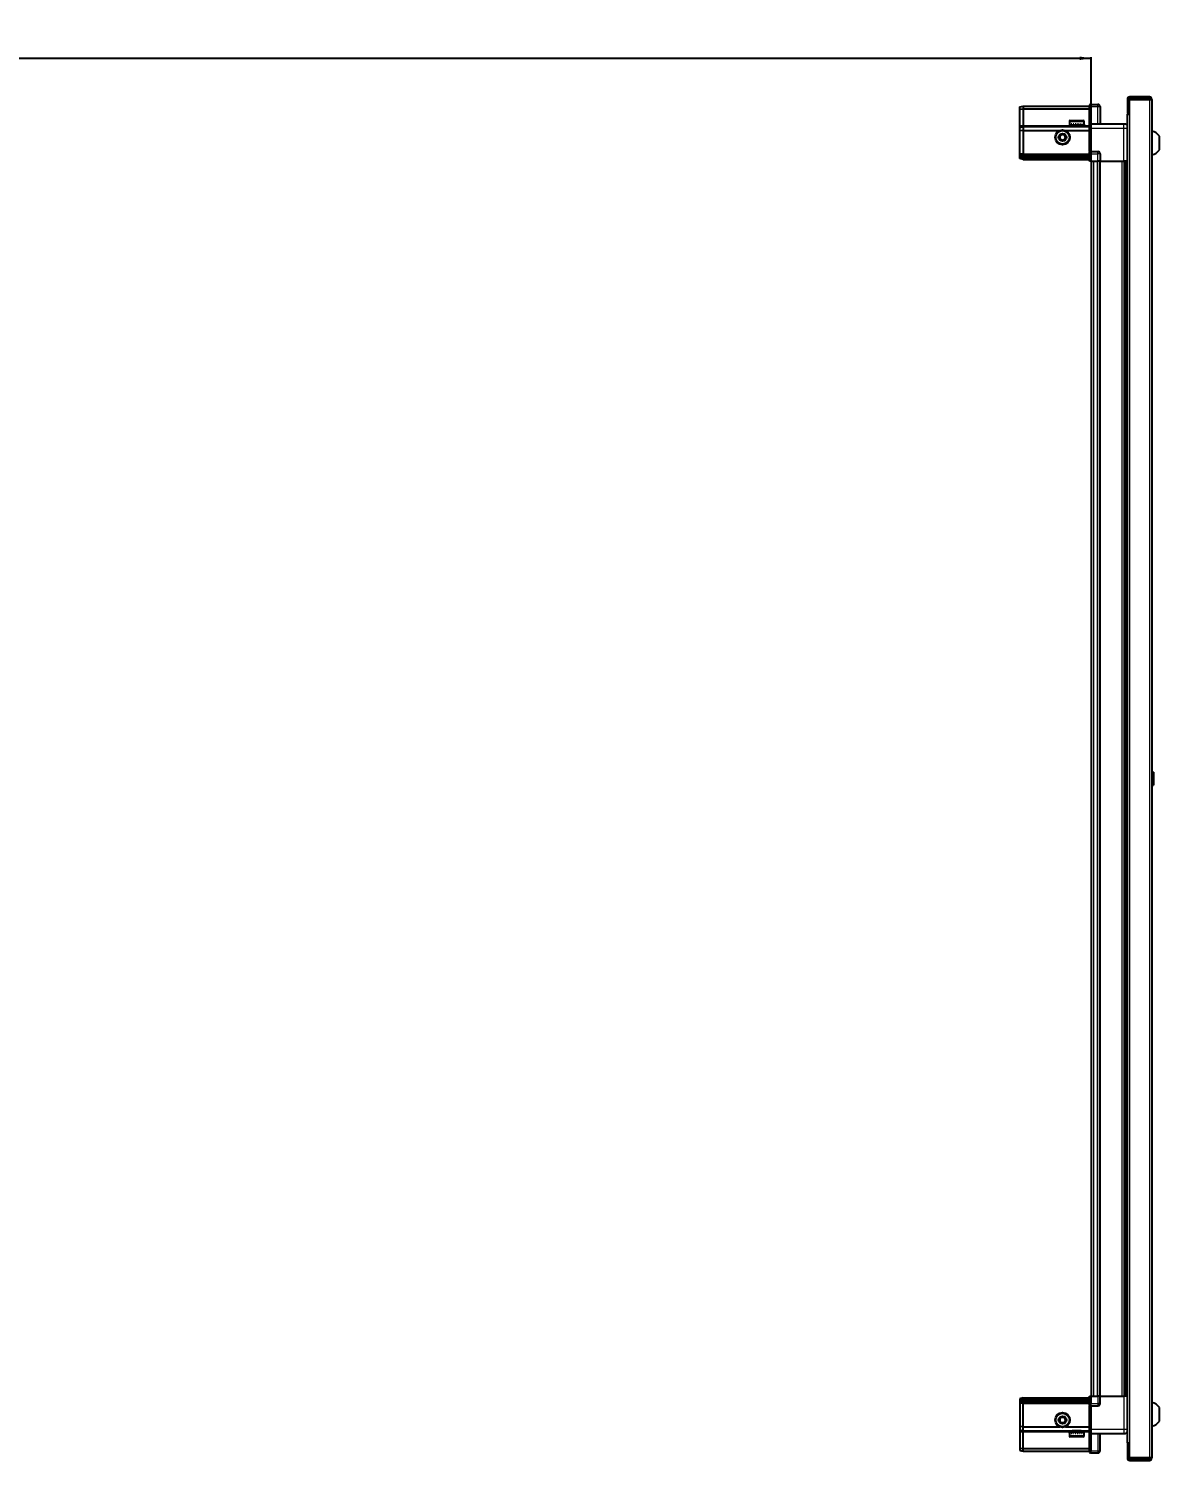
# Model space of a CAD drawing. Header units: millimetres. Extents: x 775 to 5149, y -1486 to 2234.
# Drawn here: x 3084 to 4078, y 894 to 2154 of the extents above; entities that cross this region are included whole.
import ezdxf

# ---------------------------------------------------------------- set-up
doc = ezdxf.new("R2010")
doc.units = ezdxf.units.MM
doc.layers.add('FORMAT', color=7, linetype='Continuous')
doc.styles.add('SLDTEXTSTYLE0', font='TXT', dxfattribs={"width": 0.75})
doc.dimstyles.new('SLDDIMSTYLE0', dxfattribs={"dimtxt": 20, "dimasz": 10, "dimexe": 0, "dimexo": 0.0625, "dimgap": 5, "dimtad": 2, "dimdec": 1, "dimrnd": 1e-09, "dimzin": 12, "dimdsep": 46, "dimtxsty": 'SLDTEXTSTYLE0', "dimsah": 1, "dimcen": 0.09, "dimadec": 0, "dimazin": 3, "dimtfac": 1, "dimtofl": 0, "dimtmove": 0, "dimatfit": 3, "dimfxl": 0, "dimfrac": 2, "dimtolj": 1, "dimtzin": 12, "dimarcsym": 0})

# ---------------------------------------------------------------- blocks, each defined once
blk = doc.blocks.new('_D_5')
at = {"layer": 'FORMAT'}
for p, q in [((1917.8, 2036.9), (1917.8, 2128.4)), ((4017.8, 2036.9), (4017.8, 2128.4)), ((1917.8, 2127.4), (4017.8, 2127.4))]:
    blk.add_line(p, q, dxfattribs=at)
for points in [[(1917.8, 2127.4), (1927.8, 2125.9), (1927.8, 2129)], [(4017.8, 2127.4), (4007.8, 2129), (4007.8, 2125.9)]]:
    blk.add_solid(points, dxfattribs=at)
at = {"layer": 'FORMAT', "insert": (2938.2, 2153.2), "char_height": 20, "attachment_point": 1, "style": 'SLDTEXTSTYLE0'}
blk.add_mtext('2100', dxfattribs=at)

msp = doc.modelspace()

# ---------------------------------------------------------------- linework, layer by layer
at = {"color": 7, "linetype": 'Continuous', "lineweight": 25}
for p, q in [((4049.62, 2091.33), (4049.62, 2078.93)), ((4051.12, 2091.33), (4051.12, 2078.93)), ((4051.62, 2078.43), (4051.62, 2091.33)), ((4051.62, 2091.33), (4069.02, 2091.33)), ((4069.02, 2093.43), (4051.72, 2093.43)), ((4069.02, 2091.93), (4051.72, 2091.93)), ((4069.02, 2091.93), (4069.02, 2093.43)), ((4069.02, 2091.33), (4071.12, 2091.33)), ((4071.12, 2091.33), (4071.12, 896.53)), ((3955.12, 2084.63), (3958.12, 2085.43)), ((3955.12, 2082.78), (3955.12, 2084.63)), ((3955.12, 2082.78), (3958.12, 2082.93)), ((3955.12, 2068.43), (3955.12, 2082.78)), ((3958.12, 2085.43), (3958.12, 2082.93)), ((3958.12, 2085.43), (4016.42, 2085.43)), ((3958.12, 2082.93), (3958.12, 2068.43)), ((3958.12, 2082.93), (4016.42, 2082.93)), ((4017.28, 2086.93), (4016.42, 2086.43)), ((4017.28, 2086.93), (4016.42, 2086.43)), ((4016.42, 2086.43), (4016.42, 2084.93)), ((4016.42, 2070.13), (4016.42, 2084.93)), ((4017.62, 2086.93), (4017.28, 2086.93)), ((4017.62, 2086.93), (4017.28, 2086.93)), ((4017.62, 2084.93), (4017.62, 2086.93)), ((4017.62, 2086.93), (4017.62, 2086.93)), ((4017.62, 2086.93), (4023.62, 2086.93)), ((4017.62, 2084.93), (4017.62, 2070.13)), ((4025.62, 2084.93), (4025.62, 2069.93)), ((4049.52, 2078.43), (4049.52, 909.43)), ((4049.52, 2078.43), (4051.62, 2078.43)), ((4049.62, 2078.93), (4051.12, 2078.93)), ((3955.12, 2066.63), (3955.12, 2068.43)), ((3955.12, 2066.63), (3958.12, 2067.43)), ((3955.12, 2063.6), (3955.12, 2066.63)), ((3958.12, 2068.43), (3958.12, 2067.43)), ((3958.12, 2067.43), (3958.12, 2063.93)), ((3958.12, 2067.43), (4016.42, 2067.43)), ((3998.62, 2071.83), (3998.62, 2068.93)), ((3998.62, 2068.93), (3998.66, 2068.93)), ((3998.78, 2069.43), (3998.66, 2069.43)), ((3998.66, 2069.43), (3998.66, 2068.93)), ((3998.66, 2068.93), (3998.78, 2068.93)), ((3998.78, 2069.43), (3998.78, 2068.93)), ((3998.78, 2068.93), (3999.19, 2068.93)), ((3999.53, 2069.43), (3999.19, 2069.43)), ((3999.19, 2069.43), (3999.19, 2068.93)), ((3999.19, 2068.93), (3999.53, 2068.93)), ((3999.42, 2072.63), (4010.82, 2072.63)), ((3999.53, 2069.43), (3999.53, 2068.93)), ((3999.53, 2068.93), (4000.3, 2068.93)), ((4000.82, 2069.43), (4000.3, 2069.43)), ((4000.3, 2069.43), (4000.3, 2068.93)), ((4000.3, 2068.93), (4000.82, 2068.93)), ((4000.72, 2068.93), (4000.72, 2068.83)), ((4000.72, 2068.83), (4009.52, 2068.83)), ((4000.82, 2069.43), (4000.82, 2068.93)), ((4000.82, 2068.93), (4001.88, 2068.93)), ((4001.12, 2068.43), (4001.81, 2067.95)), ((4001.12, 2068.43), (4009.12, 2068.43)), ((4001.81, 2067.95), (4001.12, 2067.47)), ((4001.12, 2067.47), (4001.12, 2067.43)), ((4001.12, 2067.47), (4009.12, 2067.47)), ((4001.81, 2067.95), (4008.43, 2067.95)), ((4002.54, 2069.43), (4001.88, 2069.43)), ((4001.88, 2069.43), (4001.88, 2068.93)), ((4001.88, 2068.93), (4002.54, 2068.93)), ((4002.54, 2069.43), (4002.54, 2068.93)), ((4002.54, 2068.93), (4003.78, 2068.93)), ((4004.51, 2069.43), (4003.78, 2069.43)), ((4003.78, 2069.43), (4003.78, 2068.93)), ((4003.78, 2068.93), (4004.21, 2068.93)), ((4004.21, 2069.43), (4004.21, 2068.93)), ((4004.51, 2069.43), (4004.51, 2068.93)), ((4004.51, 2068.93), (4005.81, 2068.93)), ((4006.54, 2069.43), (4005.81, 2069.43)), ((4005.81, 2069.43), (4005.81, 2068.93)), ((4006.08, 2069.43), (4006.08, 2068.93)), ((4006.08, 2068.93), (4006.54, 2068.93)), ((4006.54, 2069.43), (4006.54, 2068.93)), ((4006.54, 2068.93), (4007.77, 2068.93)), ((4008.43, 2069.43), (4007.77, 2069.43)), ((4007.77, 2069.43), (4007.77, 2068.93)), ((4007.77, 2068.93), (4008.43, 2068.93)), ((4008.43, 2069.43), (4008.43, 2068.93)), ((4008.43, 2068.93), (4009.48, 2068.93)), ((4008.43, 2067.95), (4009.12, 2068.43)), ((4009.12, 2067.47), (4008.43, 2067.95)), ((4009.12, 2067.43), (4009.12, 2067.47)), ((4010, 2069.43), (4009.48, 2069.43)), ((4009.48, 2069.43), (4009.48, 2068.93)), ((4009.48, 2068.93), (4010, 2068.93)), ((4009.52, 2068.83), (4009.52, 2068.93)), ((4010, 2069.43), (4010, 2068.93)), ((4010, 2068.93), (4010.75, 2068.93)), ((4011.09, 2069.43), (4010.75, 2069.43)), ((4010.75, 2069.43), (4010.75, 2068.93)), ((4010.75, 2068.93), (4011.09, 2068.93)), ((4011.09, 2069.43), (4011.09, 2068.93)), ((4011.09, 2068.93), (4011.48, 2068.93)), ((4011.59, 2069.43), (4011.48, 2069.43)), ((4011.48, 2069.43), (4011.48, 2068.93)), ((4011.48, 2068.93), (4011.59, 2068.93)), ((4011.59, 2069.43), (4011.59, 2068.93)), ((4011.59, 2068.93), (4011.62, 2068.93)), ((4011.62, 2068.93), (4011.62, 2071.83)), ((4016.42, 2069.93), (4016.42, 2070.13)), ((4017.62, 2069.93), (4016.42, 2069.93)), ((4016.42, 2065.93), (4016.42, 2069.93)), ((4016.42, 2045.63), (4016.42, 2065.93)), ((4017.62, 2070.13), (4017.62, 2069.93)), ((4017.62, 2069.93), (4017.62, 2065.93)), ((4017.62, 2069.93), (4046.62, 2069.93)), ((4017.62, 2065.93), (4017.62, 2045.63)), ((3958.12, 2063.93), (3955.12, 2063.6)), ((3955.12, 2043.43), (3955.12, 2063.6)), ((3958.12, 2063.93), (3958.12, 2043.43)), ((3958.12, 2063.93), (3990.12, 2063.93)), ((3995.12, 2063.93), (4016.42, 2063.93)), ((4077.72, 2046.93), (4077.72, 2058.93)), ((3955.12, 2041.63), (3955.12, 2043.43)), ((3958.12, 2042.43), (3955.12, 2041.63)), ((3955.12, 2040.89), (3955.12, 2041.63)), ((3958.12, 2041.43), (3955.12, 2040.89)), ((3955.12, 2040.39), (3955.12, 2040.89)), ((3955.12, 2039.24), (3955.12, 2040.39)), ((3958.12, 2039.93), (3955.12, 2040.39)), ((3958.12, 2043.43), (3958.12, 2042.43)), ((3958.12, 2042.43), (3958.12, 2041.43)), ((3958.12, 2042.43), (4016.42, 2042.43)), ((3958.12, 2041.43), (4016.42, 2041.43)), ((3958.12, 2041.43), (3958.12, 2039.93)), ((3958.12, 2039.93), (3958.12, 2038.43)), ((3958.12, 2039.93), (4016.42, 2039.93)), ((4016.42, 2045.43), (4016.42, 2045.63)), ((4017.62, 2045.43), (4016.42, 2045.43)), ((4016.42, 2045.43), (4016.42, 2044.76)), ((4016.42, 2036.93), (4016.42, 2044.76)), ((4017.28, 2043.43), (4017.28, 2036.93)), ((4017.62, 2045.63), (4017.62, 2045.43)), ((4017.62, 2043.43), (4017.62, 2045.43)), ((4017.62, 2043.43), (4017.62, 2045.43)), ((4017.62, 2045.43), (4023.62, 2045.43)), ((4017.62, 2043.43), (4017.62, 2036.93)), ((4025.62, 2043.43), (4025.62, 2036.93)), ((3958.12, 2038.43), (3955.12, 2039.24)), ((3958.12, 2038.43), (4016.42, 2038.43)), ((4017.28, 2036.93), (4016.42, 2036.93)), ((4017.62, 2036.93), (4017.28, 2036.93)), ((4017.62, 2036.93), (4023.62, 2036.93)), ((4017.77, 2036.93), (4017.77, 950.93)), ((4025.62, 2036.93), (4023.62, 2036.93)), ((4024.97, 2036.93), (4024.97, 950.93)), ((4025.62, 2036.93), (4046.62, 2036.93)), ((4047.64, 950.93), (4047.64, 2036.93)), ((4047.68, 950.93), (4047.68, 2036.93)), ((4049.47, 2036.93), (4049.47, 950.93)), ((4072.1, 1499.72), (4071.12, 1498.73)), ((4072.62, 1499.72), (4072.1, 1499.72)), ((4072.1, 1499.72), (4072.1, 1488.15)), ((4072.62, 1499.72), (4072.62, 1488.15)), ((4071.12, 1489.13), (4072.1, 1488.15)), ((4072.1, 1488.15), (4072.62, 1488.15)), ((3958.12, 949.43), (3955.12, 948.63)), ((3955.12, 948.63), (3955.12, 947.48)), ((3958.12, 947.93), (3955.12, 947.48)), ((3955.12, 947.48), (3955.12, 946.98)), ((3958.12, 946.43), (3955.12, 946.98)), ((3955.12, 946.98), (3955.12, 946.24)), ((3958.12, 945.43), (3955.12, 946.24)), ((3955.12, 946.24), (3955.12, 944.43)), ((3955.12, 944.43), (3955.12, 924.27)), ((3958.12, 947.93), (3958.12, 949.43)), ((3958.12, 949.43), (4016.42, 949.43)), ((3958.12, 946.43), (3958.12, 947.93)), ((3958.12, 947.93), (4016.42, 947.93)), ((3958.12, 946.43), (4016.42, 946.43)), ((3958.12, 945.43), (3958.12, 946.43)), ((3958.12, 945.43), (4016.42, 945.43)), ((3958.12, 944.43), (3958.12, 945.43)), ((3958.12, 923.93), (3958.12, 944.43)), ((4016.42, 943.11), (4016.42, 950.93)), ((4016.42, 950.93), (4017.28, 950.93)), ((4017.28, 950.93), (4017.28, 950.93)), ((4017.28, 950.93), (4017.28, 944.43)), ((4017.62, 950.93), (4017.28, 950.93)), ((4017.62, 950.93), (4017.62, 944.43)), ((4017.62, 950.93), (4017.62, 950.93)), ((4017.62, 950.93), (4017.62, 944.43)), ((4017.62, 950.93), (4023.62, 950.93)), ((4017.62, 942.43), (4017.62, 944.43)), ((4025.62, 950.93), (4023.62, 950.93)), ((4025.62, 944.43), (4025.62, 950.93)), ((4025.62, 950.93), (4046.62, 950.93)), ((4016.42, 943.11), (4016.42, 942.43)), ((4017.62, 942.43), (4016.42, 942.43)), ((4016.42, 942.23), (4016.42, 942.43)), ((4016.42, 921.93), (4016.42, 942.23)), ((4017.62, 942.43), (4017.62, 942.23)), ((4017.62, 942.43), (4023.62, 942.43)), ((4017.62, 942.23), (4017.62, 921.93)), ((4077.72, 928.93), (4077.72, 940.93)), ((3958.12, 923.93), (3955.12, 924.27)), ((3955.12, 924.27), (3955.12, 921.24)), ((3955.12, 921.24), (3958.12, 920.43)), ((3955.12, 921.24), (3955.12, 919.43)), ((3955.12, 919.43), (3955.12, 905.09)), ((3958.12, 923.93), (3990.12, 923.93)), ((3958.12, 920.43), (3958.12, 923.93)), ((3958.12, 920.43), (4016.42, 920.43)), ((3958.12, 919.43), (3958.12, 920.43)), ((3958.12, 904.93), (3958.12, 919.43)), ((3995.12, 923.93), (4016.42, 923.93)), ((4001.12, 920.43), (4001.12, 920.4)), ((4001.12, 920.4), (4001.81, 919.92)), ((4009.12, 920.4), (4001.12, 920.4)), ((4001.81, 919.92), (4001.12, 919.43)), ((4009.12, 919.43), (4001.12, 919.43)), ((4008.43, 919.92), (4001.81, 919.92)), ((4008.43, 919.92), (4009.12, 920.4)), ((4009.12, 919.43), (4008.43, 919.92)), ((4009.12, 920.4), (4009.12, 920.43)), ((4016.42, 917.93), (4016.42, 921.93)), ((4017.62, 921.93), (4017.62, 917.93)), ((3998.62, 918.93), (3998.62, 916.03)), ((3998.64, 918.93), (3998.62, 918.93)), ((3998.64, 918.43), (3998.64, 918.93)), ((3998.73, 918.93), (3998.64, 918.93)), ((3998.64, 918.43), (3998.73, 918.43)), ((3998.73, 918.43), (3998.73, 918.93)), ((3999.11, 918.93), (3998.73, 918.93)), ((3999.11, 918.43), (3999.11, 918.93)), ((3999.43, 918.93), (3999.11, 918.93)), ((3999.11, 918.43), (3999.43, 918.43)), ((4010.82, 915.23), (3999.42, 915.23)), ((3999.43, 918.43), (3999.43, 918.93)), ((4000.16, 918.93), (3999.43, 918.93)), ((4000.16, 918.43), (4000.16, 918.93)), ((4000.67, 918.93), (4000.16, 918.93)), ((4000.16, 918.43), (4000.67, 918.43)), ((4000.67, 918.43), (4000.67, 918.93)), ((4001.71, 918.93), (4000.67, 918.93)), ((4000.72, 919.03), (4000.72, 918.93)), ((4009.52, 919.03), (4000.72, 919.03)), ((4001.71, 918.43), (4001.71, 918.93)), ((4002.36, 918.93), (4001.71, 918.93)), ((4001.71, 918.43), (4002.36, 918.43)), ((4002.36, 918.43), (4002.36, 918.93)), ((4003.58, 918.93), (4002.36, 918.93)), ((4003.58, 918.43), (4003.58, 918.93)), ((4004.08, 918.93), (4003.58, 918.93)), ((4003.58, 918.43), (4004.31, 918.43)), ((4004.08, 918.43), (4004.08, 918.93)), ((4004.31, 918.43), (4004.31, 918.93)), ((4005.61, 918.93), (4004.31, 918.93)), ((4005.61, 918.43), (4005.61, 918.93)), ((4005.61, 918.43), (4006.34, 918.43)), ((4005.95, 918.43), (4005.95, 918.93)), ((4006.34, 918.93), (4005.95, 918.93)), ((4006.34, 918.43), (4006.34, 918.93)), ((4007.59, 918.93), (4006.34, 918.93)), ((4007.59, 918.43), (4007.59, 918.93)), ((4008.26, 918.93), (4007.59, 918.93)), ((4007.59, 918.43), (4008.26, 918.43)), ((4008.26, 918.43), (4008.26, 918.93)), ((4009.33, 918.93), (4008.26, 918.93)), ((4009.33, 918.43), (4009.33, 918.93)), ((4009.86, 918.93), (4009.33, 918.93)), ((4009.33, 918.43), (4009.86, 918.43)), ((4009.52, 918.93), (4009.52, 919.03)), ((4009.86, 918.43), (4009.86, 918.93)), ((4010.65, 918.93), (4009.86, 918.93)), ((4010.65, 918.43), (4010.65, 918.93)), ((4011, 918.93), (4010.65, 918.93)), ((4010.65, 918.43), (4011, 918.43)), ((4011, 918.43), (4011, 918.93)), ((4011.43, 918.93), (4011, 918.93)), ((4011.43, 918.43), (4011.43, 918.93)), ((4011.57, 918.93), (4011.43, 918.93)), ((4011.43, 918.43), (4011.57, 918.43)), ((4011.57, 918.43), (4011.57, 918.93)), ((4011.62, 918.93), (4011.57, 918.93)), ((4011.62, 916.03), (4011.62, 918.93)), ((4017.62, 917.93), (4016.42, 917.93)), ((4016.42, 917.73), (4016.42, 917.93)), ((4016.42, 902.93), (4016.42, 917.73)), ((4017.62, 917.93), (4017.62, 917.73)), ((4017.62, 917.93), (4046.62, 917.93)), ((4017.62, 917.73), (4017.62, 902.93)), ((4017.62, 917.73), (4017.62, 902.93)), ((4025.62, 902.93), (4025.62, 917.93)), ((4051.62, 909.43), (4049.52, 909.43)), ((4049.62, 908.93), (4051.12, 908.93)), ((4049.62, 908.93), (4049.62, 896.53)), ((4051.12, 908.93), (4051.12, 896.53)), ((4051.62, 896.53), (4051.62, 909.43)), ((3955.12, 905.09), (3958.12, 904.93)), ((3955.12, 905.09), (3955.12, 903.24)), ((3955.12, 903.24), (3958.12, 902.43)), ((3958.12, 904.93), (4016.42, 904.93)), ((3958.12, 902.43), (3958.12, 904.93)), ((3958.12, 902.43), (4016.42, 902.43)), ((4016.42, 902.93), (4016.42, 901.43)), ((4016.42, 901.43), (4017.28, 900.93)), ((4017.62, 900.93), (4017.28, 900.93)), ((4017.62, 900.93), (4017.62, 902.93)), ((4017.62, 900.93), (4023.62, 900.93)), ((4069.02, 896.53), (4051.62, 896.53)), ((4051.72, 895.93), (4069.02, 895.93)), ((4051.72, 894.43), (4069.02, 894.43)), ((4071.12, 896.53), (4069.02, 896.53)), ((4069.02, 895.93), (4069.02, 894.43))]:
    msp.add_line(p, q, dxfattribs=at)
at = {"color": 8, "linetype": 'Continuous', "lineweight": 18}
for p, q in [((4051.12, 2091.33), (4049.62, 2091.33)), ((4051.72, 2091.93), (4051.72, 2093.43)), ((4069.02, 2091.33), (4069.02, 896.53)), ((4017.62, 2084.93), (4016.42, 2084.93)), ((4017.62, 2084.93), (4023.62, 2084.93)), ((4023.62, 2084.93), (4023.62, 2086.93)), ((4023.62, 2069.93), (4023.62, 2084.93)), ((4023.62, 2084.93), (4025.62, 2084.93)), ((4051.62, 2078.43), (4051.62, 909.43)), ((3955.12, 2068.43), (3958.12, 2068.43)), ((3958.12, 2068.43), (4001.12, 2068.43)), ((3998.62, 2071.83), (4011.62, 2071.83)), ((4009.12, 2068.43), (4016.42, 2068.43)), ((4016.42, 2070.13), (4017.62, 2070.13)), ((4017.62, 2065.93), (4016.42, 2065.93)), ((4017.62, 2065.93), (4046.62, 2065.93)), ((4046.62, 2036.93), (4046.62, 2065.93)), ((3958.12, 2043.43), (3955.12, 2043.43)), ((3958.12, 2043.43), (4016.42, 2043.43)), ((4016.42, 2045.63), (4017.62, 2045.63)), ((4017.62, 2043.43), (4017.28, 2043.43)), ((4017.62, 2043.43), (4023.62, 2043.43)), ((4023.62, 2043.43), (4023.62, 2045.43)), ((4023.62, 2036.93), (4023.62, 2043.43)), ((4025.62, 2043.43), (4023.62, 2043.43)), ((4019.77, 2036.93), (4019.77, 950.93)), ((4022.97, 2036.93), (4022.97, 950.93)), ((4025.62, 2036.93), (4025.62, 950.93)), ((4045.02, 950.93), (4045.02, 2036.93)), ((4046.43, 2036.93), (4046.43, 950.93)), ((4048.88, 950.93), (4048.88, 2036.93)), ((3958.12, 944.43), (3955.12, 944.43)), ((3958.12, 944.43), (4016.42, 944.43)), ((4017.62, 950.93), (4017.28, 950.93)), ((4017.62, 944.43), (4017.28, 944.43)), ((4017.62, 944.43), (4023.62, 944.43)), ((4023.62, 950.93), (4023.62, 944.43)), ((4025.62, 944.43), (4023.62, 944.43)), ((4023.62, 944.43), (4023.62, 942.43)), ((4046.62, 950.93), (4046.62, 921.93)), ((4017.62, 942.23), (4016.42, 942.23)), ((3955.12, 919.43), (3958.12, 919.43)), ((3958.12, 919.43), (4001.12, 919.43)), ((4009.12, 919.43), (4016.42, 919.43)), ((4017.62, 921.93), (4016.42, 921.93)), ((4017.62, 921.93), (4046.62, 921.93)), ((4011.62, 916.03), (3998.62, 916.03)), ((4017.62, 917.73), (4016.42, 917.73)), ((4023.62, 917.93), (4023.62, 902.93)), ((4017.62, 902.93), (4016.42, 902.93)), ((4017.62, 902.93), (4023.62, 902.93)), ((4023.62, 902.93), (4025.62, 902.93)), ((4023.62, 902.93), (4023.62, 900.93)), ((4051.12, 896.53), (4049.62, 896.53)), ((4051.72, 895.93), (4051.72, 894.43))]:
    msp.add_line(p, q, dxfattribs=at)
at = {"color": 7, "linetype": 'Continuous', "lineweight": 25}
for centre, radius in [((3992.62, 2057.93), 6.5), ((3992.62, 2057.93), 3.46), ((3992.62, 929.93), 6.5), ((3992.62, 929.93), 3.46)]:
    msp.add_circle(centre, radius, dxfattribs=at)
at = {"color": 8, "linetype": 'Continuous', "lineweight": 18}
for centre in [(3992.62, 2057.93), (3992.62, 929.93)]:
    msp.add_circle(centre, 5.7, dxfattribs=at)
at = {"color": 7, "linetype": 'Continuous', "lineweight": 25}
for centre, radius, start, end in [((4051.72, 2091.33), 2.1, 90, 180), ((4051.72, 2091.33), 0.6, 90, 180), ((4069.02, 2091.33), 2.1, 0, 90), ((4069.02, 2091.33), 0.6, 0, 90), ((4023.62, 2084.93), 2, 0, 90), ((3999.42, 2071.83), 0.8, 90, 180), ((4000.72, 2068.43), 0.4, 0, 90), ((4009.52, 2068.43), 0.4, 90, 180), ((4010.82, 2071.83), 0.8, 0, 90), ((3992.62, 2057.93), 2.5, 120.74103, 180.74103), ((3992.62, 2057.93), 2.5, 180.74103, 240.74103), ((3992.62, 2057.93), 2.5, 60.74103, 120.74103), ((3992.62, 2057.93), 2.5, 240.74103, 300.74103), ((3992.62, 2057.93), 2.5, 0.74103, 60.74103), ((3992.62, 2057.93), 2.5, 300.74103, 0.74103), ((4068.09, 2051.91), 11.91, 36.1266, 75.29965), ((4023.62, 2043.43), 2, 0, 90), ((4068.09, 2053.96), 11.91, 284.70035, 323.8734), ((4023.62, 944.43), 2, 270, 0), ((4068.09, 933.91), 11.91, 36.1266, 75.29965), ((3992.62, 929.93), 2.5, 95.91157, 155.91157), ((3992.62, 929.93), 2.5, 35.91157, 95.91157), ((3992.62, 929.93), 2.5, 155.91157, 215.91157), ((3992.62, 929.93), 2.5, 215.91157, 275.91157), ((3992.62, 929.93), 2.5, 275.91157, 335.91157), ((3992.62, 929.93), 2.5, 335.91157, 35.91157), ((4000.72, 919.43), 0.4, 270, 360), ((4009.52, 919.43), 0.4, 180, 270), ((4068.09, 935.96), 11.91, 284.70035, 323.8734), ((3999.42, 916.03), 0.8, 180, 270), ((4010.82, 916.03), 0.8, 270, 360), ((4023.62, 902.93), 2, 270, 0), ((4051.72, 896.53), 2.1, 180, 270), ((4051.72, 896.53), 0.6, 180, 270), ((4069.02, 896.53), 0.6, 270, 0), ((4069.02, 896.53), 2.1, 270, 0)]:
    msp.add_arc(centre, radius, start, end, dxfattribs=at)
for centre, start_param, end_param in [((4013.82, 2043.43), 0, 0.7227342), ((4013.82, 944.43), 5.5604511, 6.2831853)]:
    msp.add_ellipse(centre, major_axis=(3.46, 0), ratio=0.5773503, start_param=start_param, end_param=end_param, dxfattribs=at)
for points, knots in [([(4046.62, 2069.93), (4047.06, 2069.89), (4047.74, 2069.82), (4048.55, 2069.38), (4049.1, 2068.94), (4049.38, 2068.57), (4049.52, 2068.39)], [0, 0, 0, 0, 0.3842982, 0.5911726, 0.8024372, 1, 1, 1, 1]), ([(3990.1, 2059.34), (3990.54, 2059.61), (3991.37, 2060.1), (3992.2, 2060.59), (3992.58, 2060.82)], [0, 0, 0, 0, 0.5346859, 1, 1, 1, 1]), ([(3990.14, 2056.46), (3990.14, 2056.58), (3990.13, 2057.18), (3990.11, 2058.18), (3990.1, 2059), (3990.1, 2059.34)], [0, 0, 0, 0, 0.13312467, 0.63709944, 1, 1, 1, 1]), ([(3992.66, 2055.05), (3992.21, 2055.3), (3991.36, 2055.77), (3990.53, 2056.24), (3990.14, 2056.46)], [0, 0, 0, 0, 0.5346859, 1, 1, 1, 1]), ([(3992.58, 2060.82), (3993.03, 2060.57), (3993.87, 2060.1), (3994.71, 2059.63), (3995.1, 2059.41)], [0, 0, 0, 0, 0.53468586, 1, 1, 1, 1]), ([(3995.14, 2056.52), (3994.69, 2056.26), (3993.86, 2055.77), (3993.04, 2055.28), (3992.66, 2055.05)], [0, 0, 0, 0, 0.5346859, 1, 1, 1, 1]), ([(3995.1, 2059.41), (3995.1, 2059.06), (3995.11, 2058.24), (3995.13, 2057.25), (3995.14, 2056.65), (3995.14, 2056.52)], [0, 0, 0, 0, 0.3629006, 0.8668753, 1, 1, 1, 1]), ([(4049.47, 2036.93), (4049.43, 2036.93), (4049.21, 2036.93), (4048.49, 2036.93), (4047.53, 2036.93), (4046.88, 2036.93), (4046.62, 2036.93)], [0, 0, 0, 0, 0.07170733, 0.42097906, 0.77025079, 1, 1, 1, 1]), ([(4049.47, 950.93), (4049.43, 950.93), (4049.21, 950.93), (4048.49, 950.93), (4047.53, 950.93), (4046.88, 950.93), (4046.62, 950.93)], [0, 0, 0, 0, 0.0717073, 0.4209791, 0.7702508, 1, 1, 1, 1]), ([(3989.75, 929.64), (3989.96, 930.11), (3990.35, 930.99), (3990.74, 931.86), (3990.93, 932.27)], [0, 0, 0, 0, 0.53468586, 1, 1, 1, 1]), ([(3990.93, 932.27), (3991.27, 932.31), (3992.09, 932.39), (3993.08, 932.49), (3993.67, 932.56), (3993.8, 932.57)], [0, 0, 0, 0, 0.3629006, 0.8668753, 1, 1, 1, 1]), ([(3993.8, 932.57), (3994.1, 932.15), (3994.66, 931.37), (3995.23, 930.59), (3995.49, 930.23)], [0, 0, 0, 0, 0.53468586, 1, 1, 1, 1]), ([(3991.44, 927.3), (3991.14, 927.72), (3990.57, 928.5), (3990.01, 929.27), (3989.75, 929.64)], [0, 0, 0, 0, 0.5346859, 1, 1, 1, 1]), ([(3994.31, 927.6), (3994.19, 927.58), (3993.59, 927.52), (3992.6, 927.42), (3991.78, 927.33), (3991.44, 927.3)], [0, 0, 0, 0, 0.1331247, 0.6370994, 1, 1, 1, 1]), ([(3995.49, 930.23), (3995.28, 929.76), (3994.89, 928.88), (3994.49, 928), (3994.31, 927.6)], [0, 0, 0, 0, 0.53468586, 1, 1, 1, 1]), ([(4046.62, 917.93), (4047.06, 917.98), (4047.74, 918.05), (4048.55, 918.49), (4049.1, 918.93), (4049.38, 919.3), (4049.52, 919.48)], [0, 0, 0, 0, 0.3842982, 0.5911726, 0.8024372, 1, 1, 1, 1])]:
    msp.add_open_spline(points, degree=3, knots=knots, dxfattribs=at)
at = {"color": 8, "linetype": 'Continuous', "lineweight": 18}
for points in [[(4046.62, 2065.93), (4046.62, 2066.46), (4046.62, 2067.51), (4046.62, 2068.83), (4046.62, 2069.75), (4046.62, 2069.87), (4046.62, 2069.93)], [(4046.62, 921.93), (4046.62, 921.41), (4046.62, 920.36), (4046.62, 919.04), (4046.62, 918.11), (4046.62, 917.99), (4046.62, 917.93)]]:
    msp.add_open_spline(points, degree=3, dxfattribs=at)
for points in [[(4046.62, 2065.93), (4047.06, 2065.93), (4047.74, 2065.93), (4048.55, 2065.93), (4049.1, 2065.93), (4049.38, 2065.93), (4049.52, 2065.93)], [(4046.62, 921.93), (4047.06, 921.93), (4047.74, 921.93), (4048.55, 921.93), (4049.1, 921.93), (4049.38, 921.93), (4049.52, 921.93)]]:
    msp.add_open_spline(points, degree=3, knots=[0, 0, 0, 0, 0.3842982, 0.5911726, 0.8024372, 1, 1, 1, 1], dxfattribs=at)

# ---------------------------------------------------------------- dimensions: what is measured, and where the dimension line sits
at = {"layer": 'FORMAT'}
dim = msp.add_linear_dim(base=(4017.77, 2127.43), p1=(1917.77, 2036.93), p2=(4017.77, 2036.93), angle=0, dimstyle='SLDDIMSTYLE0', dxfattribs=at)
dim.commit()
dim.dimension.update_dxf_attribs({"geometry": '_D_5', "text_midpoint": (2967.77, 2127.43), "dimtype": 160})

doc.saveas('drawing.dxf')
